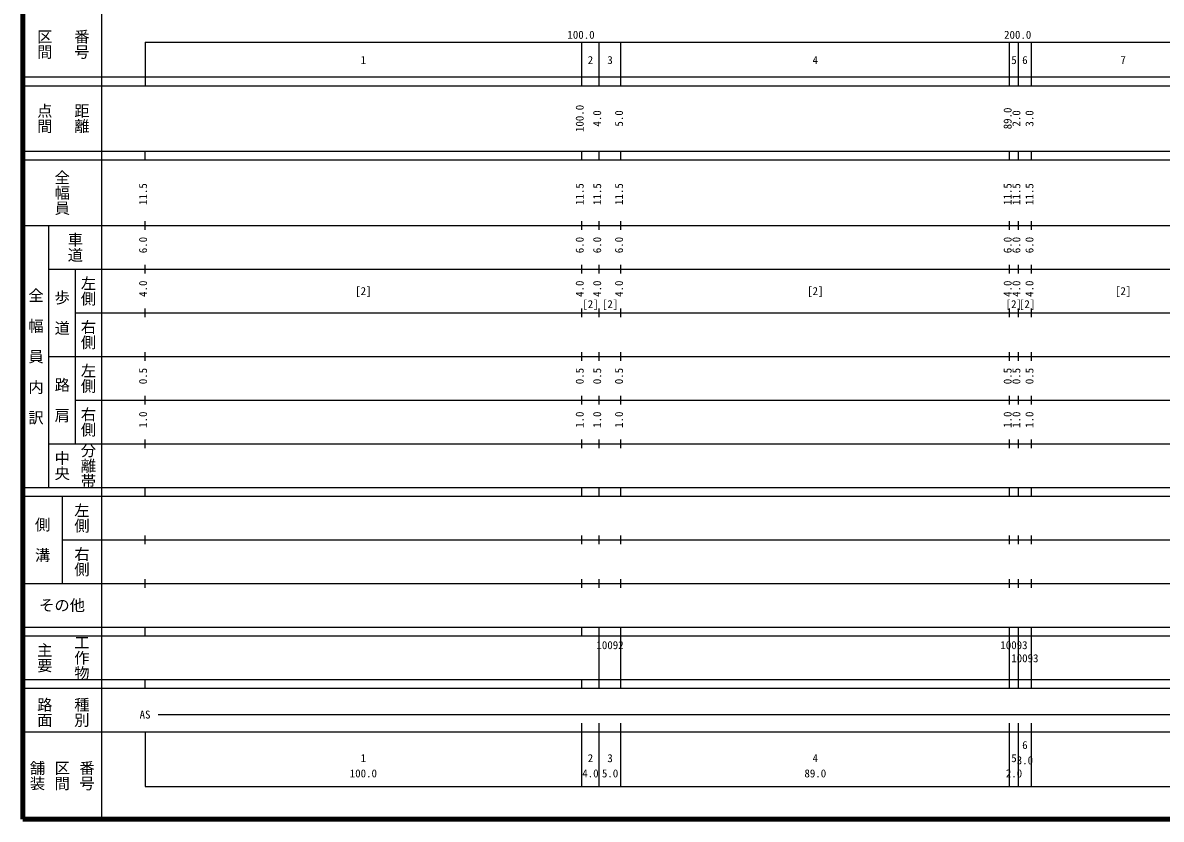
# Model space of a CAD drawing. Units: millimetres on the paper, enlarged 1000 times. Extents: x 40000 to 680000, y 20000 to 380000.
# Drawn here: x 40000 to 300720, y 20000 to 202409 of the extents above; entities that cross this region are included whole.
import ezdxf
from ezdxf.enums import TextEntityAlignment as Align

# ---------------------------------------------------------------- set-up
doc = ezdxf.new("R2010")
doc.units = ezdxf.units.MM
doc.header["$LTSCALE"] = 1000
doc.layers.add('M-TTL', color=2, linetype='Continuous', lineweight=140)
doc.layers.add('M-TTL-BAND', color=7, linetype='Continuous', lineweight=25)
doc.styles.add('@ＭＳ ゴシック', font='')
doc.styles.add('ＭＳ ゴシック', font='')
doc.styles.get('@ＭＳ ゴシック').set_extended_font_data('@MS Gothic')
doc.styles.get('ＭＳ ゴシック').set_extended_font_data('MS Gothic')

msp = doc.modelspace()

# ---------------------------------------------------------------- linework, layer by layer
at = {"layer": 'M-TTL'}
for p, q in [((40000, 380000), (40000, 20000)), ((40000, 20000), (680000, 20000))]:
    msp.add_line(p, q, dxfattribs=at)
at = {"layer": 'M-TTL-BAND'}
for p, q in [((58000, 370000), (58000, 20000)), ((68000, 198000), (579000, 198000)), ((68000, 198000), (68000, 188000)), ((168000, 188000), (168000, 198000)), ((172000, 188000), (172000, 198000)), ((177000, 188000), (177000, 198000)), ((266000, 188000), (266000, 198000)), ((268000, 188000), (268000, 198000)), ((271000, 188000), (271000, 198000)), ((40000, 190000), (579000, 190000)), ((40000, 188000), (579000, 188000)), ((40000, 173000), (579000, 173000)), ((68000, 171000), (68000, 173000)), ((168000, 171000), (168000, 173000)), ((172000, 171000), (172000, 173000)), ((177000, 171000), (177000, 173000)), ((266000, 171000), (266000, 173000)), ((268000, 171000), (268000, 173000)), ((271000, 171000), (271000, 173000)), ((40000, 171000), (579000, 171000)), ((68000, 155000), (68000, 157000)), ((168000, 155000), (168000, 157000)), ((172000, 155000), (172000, 157000)), ((177000, 155000), (177000, 157000)), ((266000, 155000), (266000, 157000)), ((268000, 155000), (268000, 157000)), ((271000, 155000), (271000, 157000)), ((40000, 156000), (579000, 156000)), ((46000, 96000), (46000, 156000)), ((68000, 145000), (68000, 147000)), ((168000, 145000), (168000, 147000)), ((172000, 145000), (172000, 147000)), ((177000, 145000), (177000, 147000)), ((266000, 145000), (266000, 147000)), ((268000, 145000), (268000, 147000)), ((271000, 145000), (271000, 147000)), ((46000, 146000), (579000, 146000)), ((52000, 146000), (52000, 106000)), ((52000, 136000), (579000, 136000)), ((68000, 135000), (68000, 137000)), ((168000, 135000), (168000, 137000)), ((172000, 135000), (172000, 137000)), ((177000, 135000), (177000, 137000)), ((266000, 135000), (266000, 137000)), ((268000, 135000), (268000, 137000)), ((271000, 135000), (271000, 137000)), ((46000, 126000), (579000, 126000)), ((68000, 125000), (68000, 127000)), ((168000, 125000), (168000, 127000)), ((172000, 125000), (172000, 127000)), ((177000, 125000), (177000, 127000)), ((266000, 125000), (266000, 127000)), ((268000, 125000), (268000, 127000)), ((271000, 125000), (271000, 127000)), ((52000, 116000), (579000, 116000)), ((68000, 115000), (68000, 117000)), ((168000, 115000), (168000, 117000)), ((172000, 115000), (172000, 117000)), ((177000, 115000), (177000, 117000)), ((266000, 115000), (266000, 117000)), ((268000, 115000), (268000, 117000)), ((271000, 115000), (271000, 117000)), ((68000, 105000), (68000, 107000)), ((168000, 105000), (168000, 107000)), ((172000, 105000), (172000, 107000)), ((177000, 105000), (177000, 107000)), ((266000, 105000), (266000, 107000)), ((268000, 105000), (268000, 107000)), ((271000, 105000), (271000, 107000)), ((46000, 106000), (579000, 106000)), ((40000, 96000), (579000, 96000)), ((40000, 94000), (579000, 94000)), ((49000, 94000), (49000, 74000)), ((68000, 94000), (68000, 96000)), ((168000, 94000), (168000, 96000)), ((172000, 94000), (172000, 96000)), ((177000, 94000), (177000, 96000)), ((266000, 94000), (266000, 96000)), ((268000, 94000), (268000, 96000)), ((271000, 94000), (271000, 96000)), ((49000, 84000), (579000, 84000)), ((68000, 83000), (68000, 85000)), ((168000, 83000), (168000, 85000)), ((172000, 83000), (172000, 85000)), ((177000, 83000), (177000, 85000)), ((266000, 83000), (266000, 85000)), ((268000, 83000), (268000, 85000)), ((271000, 83000), (271000, 85000)), ((40000, 74000), (579000, 74000)), ((68000, 73000), (68000, 75000)), ((168000, 73000), (168000, 75000)), ((172000, 73000), (172000, 75000)), ((177000, 73000), (177000, 75000)), ((266000, 73000), (266000, 75000)), ((268000, 73000), (268000, 75000)), ((271000, 73000), (271000, 75000)), ((40000, 64000), (579000, 64000)), ((68000, 62000), (68000, 64000)), ((168000, 62000), (168000, 64000)), ((172000, 62000), (172000, 64000)), ((177000, 62000), (177000, 64000)), ((266000, 62000), (266000, 64000)), ((268000, 62000), (268000, 64000)), ((271000, 62000), (271000, 64000)), ((40000, 62000), (579000, 62000)), ((172000, 52000), (172000, 62000)), ((177000, 52000), (177000, 62000)), ((266000, 52000), (266000, 62000)), ((268000, 52000), (268000, 62000)), ((268000, 52000), (268000, 62000)), ((271000, 52000), (271000, 62000)), ((40000, 52000), (579000, 52000)), ((40000, 50000), (579000, 50000)), ((68000, 50000), (68000, 52000)), ((168000, 50000), (168000, 52000)), ((172000, 50000), (172000, 52000)), ((177000, 50000), (177000, 52000)), ((266000, 50000), (266000, 52000)), ((268000, 50000), (268000, 52000)), ((271000, 50000), (271000, 52000)), ((71000, 44000), (558000, 44000)), ((168000, 27500), (168000, 42000)), ((172000, 27500), (172000, 42000)), ((177000, 27500), (177000, 42000)), ((266000, 27500), (266000, 42000)), ((268000, 27500), (268000, 42000)), ((271000, 27500), (271000, 42000)), ((40000, 40000), (579000, 40000)), ((68000, 40000), (68000, 27500)), ((68000, 27500), (579000, 27500))]:
    msp.add_line(p, q, dxfattribs=at)

# ---------------------------------------------------------------- texts
at = {"layer": 'M-TTL-BAND', "style": '@ＭＳ ゴシック'}
for s, p in [('番号', (53500, 197500)), ('区間', (45000, 197500)), ('点間', (45000, 180500)), ('距離', (53500, 180500)), ('全幅員', (49000, 163500)), ('車道', (52000, 151000)), ('左側', (55000, 141000)), ('全\u3000幅\u3000員\u3000内\u3000訳', (43000, 126000)), ('歩\u3000道', (49000, 136000)), ('右側', (55000, 131000)), ('左側', (55000, 121000)), ('路\u3000肩', (49000, 116000)), ('右側', (55000, 111000)), ('中央', (49000, 101000)), ('分離帯', (55000, 101000)), ('左側', (53500, 89000)), ('側\u3000溝', (44500, 84000)), ('右側', (53500, 79000)), ('主要', (45000, 57000)), ('工作物', (53500, 57000)), ('路面', (45000, 44500)), ('種別', (53500, 44500)), ('舗装', (43333, 30000)), ('区間', (49000, 30000)), ('番号', (54667, 30000))]:
    msp.add_text(s, height=2566, rotation=270, dxfattribs=at).set_placement(p, align=Align.MIDDLE_CENTER)
at = {"layer": 'M-TTL-BAND', "style": 'ＭＳ ゴシック'}
for s, p in [('100.0', (167844, 198195)), ('200.0', (267844, 198195)), ('1', (118000, 192405)), ('2', (170000, 192405)), ('3', (174500, 192405)), ('4', (221500, 192405)), ('5', (267000, 192405)), ('6', (269500, 192405)), ('7', (292000, 192405)), ('[2]', (118000, 139500)), ('[2]', (221500, 139500)), ('[2]', (292000, 139500)), ('[2]', (170000, 136500)), ('[2]', (174500, 136500)), ('[2]', (266950, 136500)), ('[2]', (270000, 136500)), ('AS', (68000, 42500)), ('6', (269500, 35523)), ('1', (118000, 32523)), ('2', (170000, 32523)), ('3', (174500, 32523)), ('4', (221500, 32523)), ('5', (267000, 32523)), ('3.0', (269500, 32033)), ('100.0', (118000, 29033)), ('4.0', (170000, 29033)), ('5.0', (174500, 29033)), ('89.0', (221500, 29033)), ('2.0', (267000, 29033))]:
    msp.add_text(s, height=1833, dxfattribs=at).set_placement(p, align=Align.BOTTOM_CENTER)
for s, p in [('100.0', (169000, 180500)), ('89.0', (267000, 180500)), ('4.0', (173000, 180500)), ('5.0', (178000, 180500)), ('2.0', (269000, 180500)), ('3.0', (272000, 180500)), ('11.5', (69000, 163174)), ('11.5', (169000, 163174)), ('11.5', (173000, 163174)), ('11.5', (178000, 163174)), ('11.5', (267000, 163174)), ('11.5', (269000, 163174)), ('11.5', (272000, 163174)), ('6.0', (69000, 151500)), ('6.0', (169000, 151500)), ('6.0', (173000, 151500)), ('6.0', (178000, 151500)), ('6.0', (267000, 151500)), ('6.0', (269000, 151500)), ('6.0', (272000, 151500)), ('4.0', (69000, 141500)), ('4.0', (169000, 141500)), ('4.0', (173000, 141500)), ('4.0', (178000, 141500)), ('4.0', (267000, 141500)), ('4.0', (269000, 141500)), ('4.0', (272000, 141500)), ('0.5', (69000, 121500)), ('0.5', (169000, 121500)), ('0.5', (173000, 121500)), ('0.5', (178000, 121500)), ('0.5', (267000, 121500)), ('0.5', (269000, 121500)), ('0.5', (272000, 121500)), ('1.0', (69000, 111500)), ('1.0', (169000, 111500)), ('1.0', (173000, 111500)), ('1.0', (178000, 111500)), ('1.0', (267000, 111500)), ('1.0', (269000, 111500)), ('1.0', (272000, 111500))]:
    msp.add_text(s, height=1833, rotation=90, dxfattribs=at).set_placement(p, align=Align.BOTTOM_CENTER)
msp.add_text('その他', height=2566, dxfattribs=at).set_placement((49000, 69000), align=Align.MIDDLE_CENTER)
for s, p in [('10092', (171375, 58405)), ('10093', (263875, 58405)), ('10093', (266375, 55405))]:
    msp.add_text(s, height=1833, dxfattribs=at).set_placement(p, align=Align.BOTTOM_LEFT)

doc.saveas('drawing.dxf')
